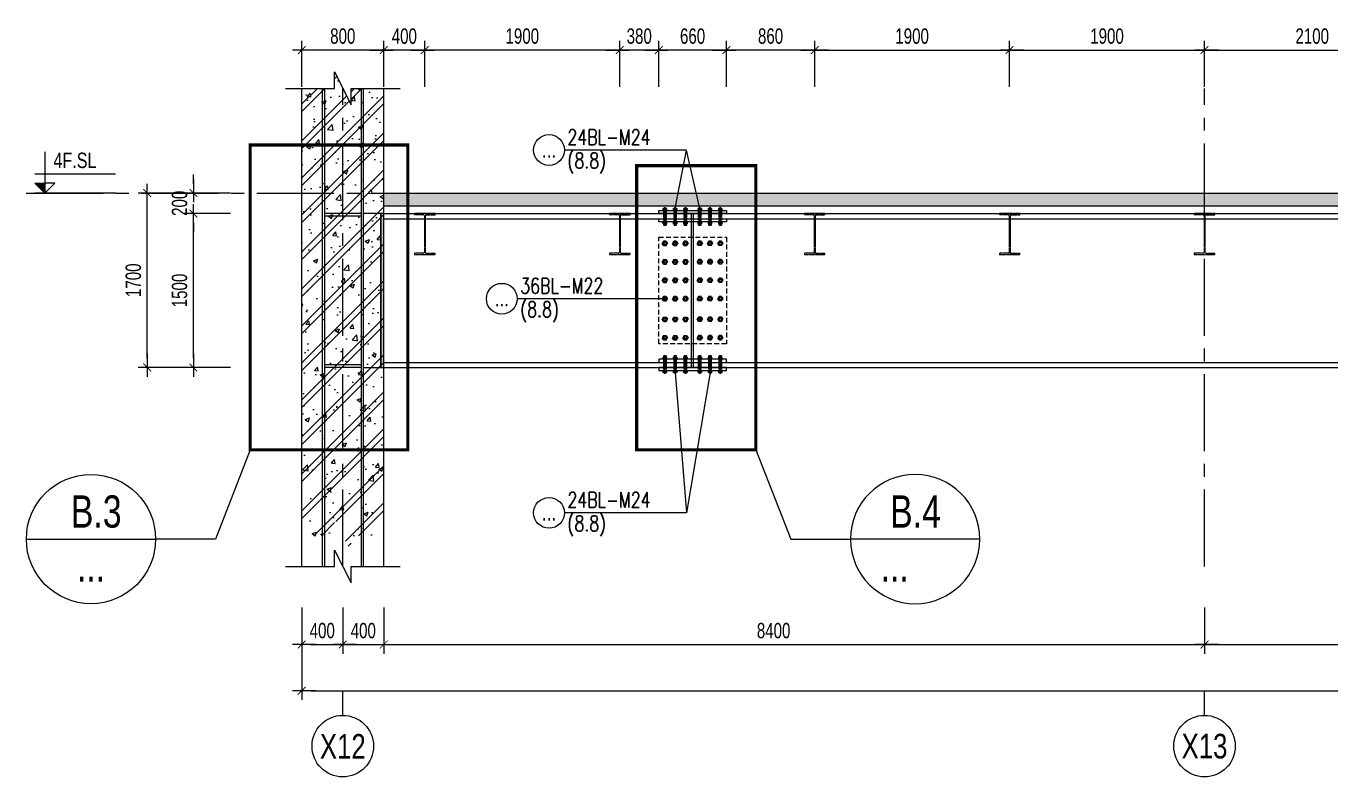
# Model space of a CAD drawing. Header units: millimetres. Extents: x 84463 to 294191, y -61495 to 44118.
# Drawn here: x 187949 to 200668, y -28714 to -21396 of the extents above; entities that cross this region are included whole.
import ezdxf
from ezdxf.enums import TextEntityAlignment as Align

# ---------------------------------------------------------------- set-up
doc = ezdxf.new("R2010")
doc.units = ezdxf.units.MM
doc.linetypes.add('CENTER2', pattern=[1.125, 0.75, -0.125, 0.125, -0.125])
doc.linetypes.add('HIDDEN2', pattern=[4.7625, 3.175, -1.5875])
doc.layers.add('BOLTS', color=9, linetype='Continuous')
for name, color, linetype, lineweight in [('NDC_S-ANNO', 7, 'Continuous', 20), ('NDC_S-BEAM-NAME-VERT', 7, 'Continuous', 20), ('NDC_S-BEAM-STEL', 30, 'HIDDEN2', 18), ('NDC_S-DIMS', 1, 'Continuous', 15), ('NDC_S-HIDN', 8, 'HIDDEN2', 13), ('NDC_S-HTCH-COL', 251, 'Continuous', 13), ('NDC_S-HTCH-MAT', 8, 'Continuous', 15), ('NDC_S-SLAB', 2, 'Continuous', 20), ('NDC_S-TEXT-SYMB', 7, 'Continuous', 20), ('NDC_S_ANNO', 7, 'Continuous', 20), ('NDC_S_AXIS', 5, 'CENTER2', 13), ('NDC_S_CONTINUOUS', 3, 'Continuous', 20), ('NDC_S_DIM', 1, 'Continuous', 15), ('NDC_S_ENG TEXT', 2, 'Continuous', 20), ('NDC_S_SYMBOL', 1, 'Continuous', 15), ('NDC_S_TEXT SYMBOL', 7, 'Continuous', 20), ('NDC_S_VN TEXT', 7, 'Continuous', 20)]:
    doc.layers.add(name, color=color, linetype=linetype, lineweight=lineweight)
doc.styles.add('ARIAL', font='arial.ttf', dxfattribs={"width": 0.8})
doc.styles.add('NDC_ANNO', font='', dxfattribs={"width": 0.8})
doc.styles.add('NDC_DIM', font='', dxfattribs={"width": 0.75})
doc.styles.add('NDC_EN TXT', font='romans.shx', dxfattribs={"width": 0.8})
doc.styles.get('NDC_ANNO').set_extended_font_data('Dotum')
doc.styles.get('NDC_DIM').set_extended_font_data('Dotum')
doc.dimstyles.new('NDC_dim_60', dxfattribs={"dimscale": 60, "dimtxt": 2.5, "dimasz": 1.5, "dimexe": 1.5, "dimexo": 2.5, "dimgap": 1, "dimtad": 1, "dimdec": 0, "dimrnd": 0.001, "dimzin": 0, "dimdsep": 46, "dimtxsty": 'NDC_DIM', "dimblk": 'DIMMARK', "dimcen": 0, "dimdle": 1.2, "dimclrd": 256, "dimclre": 256, "dimclrt": 3, "dimadec": 0, "dimazin": 0, "dimtfac": 1, "dimtdec": 0, "dimtix": 1, "dimtofl": 0, "dimtmove": 2, "dimatfit": 3, "dimfxl": 6, "dimfxlon": 1, "dimtolj": 1, "dimtzin": 0, "dimlwd": -1, "dimlwe": -1, "dimarcsym": 0})

# ---------------------------------------------------------------- blocks, each defined once
blk = doc.blocks.new('DIMMARK')
at = {"layer": 'NDC_S_DIM', "color": 1}
blk.add_line((-1.5, 0), (1, 0), dxfattribs=at)
at = {"layer": 'NDC_S_DIM', "color": 2, "const_width": 0.1}
blk.add_lwpolyline([(-0.42, -0.42), (0.42, 0.42)], dxfattribs=at)
blk = doc.blocks.new('*D393')
at = {"layer": 'Defpoints', "color": 0, "transparency": 16777216}
for p in [(191036, -26664), (191436, -26664), (191436, -27424)]:
    blk.add_point(p, dxfattribs=at)
at = {"layer": 'NDC_S-DIMS', "transparency": 16777216}
for p, q in [((191036, -27064), (191036, -27514)), ((191436, -27064), (191436, -27514)), ((191126, -27424), (191346, -27424))]:
    blk.add_line(p, q, dxfattribs=at)
at = {"layer": 'NDC_S-DIMS', "transparency": 16777216, "xscale": 90, "yscale": 90, "zscale": 90, "rotation": 180}
blk.add_blockref('DIMMARK', (191036, -27424), dxfattribs=at)
at = {"layer": 'NDC_S-DIMS', "transparency": 16777216, "xscale": 90, "yscale": 90, "zscale": 90}
blk.add_blockref('DIMMARK', (191436, -27424), dxfattribs=at)
at = {"layer": 'NDC_S-DIMS', "color": 3, "transparency": 16777216, "insert": (191236, -27289), "char_height": 150, "attachment_point": 5, "style": 'NDC_DIM'}
blk.add_mtext('\\A1;400', dxfattribs=at)
blk = doc.blocks.new('*D394')
at = {"layer": 'Defpoints', "color": 0, "transparency": 16777216}
for p in [(190636, -26664), (191036, -26664), (191036, -27424)]:
    blk.add_point(p, dxfattribs=at)
at = {"layer": 'NDC_S-DIMS', "transparency": 16777216}
for p, q in [((190636, -27064), (190636, -27514)), ((191036, -27064), (191036, -27514)), ((190726, -27424), (190946, -27424))]:
    blk.add_line(p, q, dxfattribs=at)
at = {"layer": 'NDC_S-DIMS', "transparency": 16777216, "xscale": 90, "yscale": 90, "zscale": 90, "rotation": 180}
blk.add_blockref('DIMMARK', (190636, -27424), dxfattribs=at)
at = {"layer": 'NDC_S-DIMS', "transparency": 16777216, "xscale": 90, "yscale": 90, "zscale": 90}
blk.add_blockref('DIMMARK', (191036, -27424), dxfattribs=at)
at = {"layer": 'NDC_S-DIMS', "color": 3, "transparency": 16777216, "insert": (190836, -27289), "char_height": 150, "attachment_point": 5, "style": 'NDC_DIM'}
blk.add_mtext('\\A1;400', dxfattribs=at)
blk = doc.blocks.new('*D395')
at = {"layer": 'Defpoints', "color": 0, "transparency": 16777216}
for p in [(191036, -26664), (199436, -26664), (199436, -27424)]:
    blk.add_point(p, dxfattribs=at)
at = {"layer": 'NDC_S-DIMS', "transparency": 16777216}
for p, q in [((191036, -27064), (191036, -27514)), ((199436, -27064), (199436, -27514)), ((191126, -27424), (199346, -27424))]:
    blk.add_line(p, q, dxfattribs=at)
at = {"layer": 'NDC_S-DIMS', "transparency": 16777216, "xscale": 90, "yscale": 90, "zscale": 90, "rotation": 180}
blk.add_blockref('DIMMARK', (191036, -27424), dxfattribs=at)
at = {"layer": 'NDC_S-DIMS', "transparency": 16777216, "xscale": 90, "yscale": 90, "zscale": 90}
blk.add_blockref('DIMMARK', (199436, -27424), dxfattribs=at)
at = {"layer": 'NDC_S-DIMS', "color": 3, "transparency": 16777216, "insert": (195236, -27289), "char_height": 150, "attachment_point": 5, "style": 'NDC_DIM'}
blk.add_mtext('\\A1;8400', dxfattribs=at)
blk = doc.blocks.new('*D396')
at = {"layer": 'Defpoints', "color": 0, "transparency": 16777216}
for p in [(199436, -26664), (207836, -26664), (207836, -27424)]:
    blk.add_point(p, dxfattribs=at)
at = {"layer": 'NDC_S-DIMS', "transparency": 16777216}
for p, q in [((199436, -27064), (199436, -27514)), ((207836, -27064), (207836, -27514)), ((199526, -27424), (207746, -27424))]:
    blk.add_line(p, q, dxfattribs=at)
at = {"layer": 'NDC_S-DIMS', "transparency": 16777216, "xscale": 90, "yscale": 90, "zscale": 90, "rotation": 180}
blk.add_blockref('DIMMARK', (199436, -27424), dxfattribs=at)
at = {"layer": 'NDC_S-DIMS', "transparency": 16777216, "xscale": 90, "yscale": 90, "zscale": 90}
blk.add_blockref('DIMMARK', (207836, -27424), dxfattribs=at)
at = {"layer": 'NDC_S-DIMS', "color": 3, "transparency": 16777216, "insert": (203636, -27289), "char_height": 150, "attachment_point": 5, "style": 'NDC_DIM'}
blk.add_mtext('\\A1;8400', dxfattribs=at)
blk = doc.blocks.new('*D399')
at = {"layer": 'Defpoints', "color": 0, "transparency": 16777216}
for p in [(190636, -26664), (216236, -26664), (216236, -27874)]:
    blk.add_point(p, dxfattribs=at)
at = {"layer": 'NDC_S-DIMS', "transparency": 16777216}
for p, q in [((190636, -27514), (190636, -27964)), ((216236, -27514), (216236, -27964)), ((190726, -27874), (216146, -27874))]:
    blk.add_line(p, q, dxfattribs=at)
at = {"layer": 'NDC_S-DIMS', "transparency": 16777216, "xscale": 90, "yscale": 90, "zscale": 90, "rotation": 180}
blk.add_blockref('DIMMARK', (190636, -27874), dxfattribs=at)
at = {"layer": 'NDC_S-DIMS', "transparency": 16777216, "xscale": 90, "yscale": 90, "zscale": 90}
blk.add_blockref('DIMMARK', (216236, -27874), dxfattribs=at)
at = {"layer": 'NDC_S-DIMS', "color": 3, "transparency": 16777216, "insert": (203436, -27739), "char_height": 150, "attachment_point": 5, "style": 'NDC_DIM'}
blk.add_mtext('\\A1;25600', dxfattribs=at)
blk = doc.blocks.new('*D403')
at = {"layer": 'Defpoints', "color": 0, "transparency": 16777216}
for p in [(189580, -23223), (190636, -23223), (190636, -24723)]:
    blk.add_point(p, dxfattribs=at)
at = {"layer": 'NDC_S-DIMS', "transparency": 16777216}
for p, q in [((189940, -23223), (189490, -23223)), ((189580, -24633), (189580, -23313)), ((189940, -24723), (189490, -24723))]:
    blk.add_line(p, q, dxfattribs=at)
at = {"layer": 'NDC_S-DIMS', "transparency": 16777216, "xscale": 90, "yscale": 90, "zscale": 90}
for p, rotation in [((189580, -23223), 90), ((189580, -24723), 270)]:
    blk.add_blockref('DIMMARK', p, dxfattribs=dict(at, rotation=rotation))
at = {"layer": 'NDC_S-DIMS', "color": 3, "transparency": 16777216, "insert": (189445, -23973), "char_height": 150, "attachment_point": 5, "rotation": 90, "style": 'NDC_DIM'}
blk.add_mtext('\\A1;1500', dxfattribs=at)
blk = doc.blocks.new('*D404')
at = {"layer": 'Defpoints', "color": 0, "transparency": 16777216}
for p in [(189580, -23023), (190636, -23023), (190636, -23223)]:
    blk.add_point(p, dxfattribs=at)
at = {"layer": 'NDC_S-DIMS', "transparency": 16777216}
for p, q in [((189580, -22933), (189580, -22843)), ((189940, -23023), (189490, -23023)), ((189940, -23223), (189490, -23223)), ((189580, -23313), (189580, -23403))]:
    blk.add_line(p, q, dxfattribs=at)
at = {"layer": 'NDC_S-DIMS', "transparency": 16777216, "xscale": 90, "yscale": 90, "zscale": 90}
for p, rotation in [((189580, -23023), 270), ((189580, -23223), 90)]:
    blk.add_blockref('DIMMARK', p, dxfattribs=dict(at, rotation=rotation))
at = {"layer": 'NDC_S-DIMS', "color": 3, "transparency": 16777216, "insert": (189445, -23123), "char_height": 150, "attachment_point": 5, "rotation": 90, "style": 'NDC_DIM'}
blk.add_mtext('\\A1;200', dxfattribs=at)
blk = doc.blocks.new('*D405')
at = {"layer": 'Defpoints', "color": 0, "transparency": 16777216}
for p in [(189130, -23023), (190636, -23023), (190636, -24723)]:
    blk.add_point(p, dxfattribs=at)
at = {"layer": 'NDC_S-DIMS', "transparency": 16777216}
for p, q in [((189490, -23023), (189040, -23023)), ((189130, -24633), (189130, -23113)), ((189490, -24723), (189040, -24723))]:
    blk.add_line(p, q, dxfattribs=at)
at = {"layer": 'NDC_S-DIMS', "transparency": 16777216, "xscale": 90, "yscale": 90, "zscale": 90}
for p, rotation in [((189130, -23023), 90), ((189130, -24723), 270)]:
    blk.add_blockref('DIMMARK', p, dxfattribs=dict(at, rotation=rotation))
at = {"layer": 'NDC_S-DIMS', "color": 3, "transparency": 16777216, "insert": (188995, -23873), "char_height": 150, "attachment_point": 5, "rotation": 90, "style": 'NDC_DIM'}
blk.add_mtext('\\A1;1700', dxfattribs=at)
blk = doc.blocks.new('*U14')
at = {"layer": 'NDC_S_SYMBOL'}
blk.add_line((0, 5), (0, 9), dxfattribs=at)
blk.add_circle((0, 0), 5, dxfattribs=at)
at = {"layer": 'NDC_S_TEXT SYMBOL', "color": 7, "style": 'NDC_ANNO', "width": 0.8}
blk.add_attdef('GRID', text='', height=4, dxfattribs=at).set_placement((0, 0), align=Align.MIDDLE)
blk = doc.blocks.new('MARK4')
at = {"layer": 'NDC_S_ANNO'}
blk.add_line((-5, 0), (5, 0), dxfattribs=at)
blk.add_circle((0, 0), 5, dxfattribs=at)
blk = doc.blocks.new('*D406')
at = {"layer": 'Defpoints', "color": 0, "transparency": 16777216}
for p in [(197536, -21629), (195636, -22181), (197536, -22181)]:
    blk.add_point(p, dxfattribs=at)
at = {"layer": 'NDC_S-DIMS', "transparency": 16777216}
for p, q in [((195636, -21989), (195636, -21539)), ((197536, -21989), (197536, -21539)), ((195726, -21629), (197446, -21629))]:
    blk.add_line(p, q, dxfattribs=at)
at = {"layer": 'NDC_S-DIMS', "transparency": 16777216, "xscale": 90, "yscale": 90, "zscale": 90, "rotation": 180}
blk.add_blockref('DIMMARK', (195636, -21629), dxfattribs=at)
at = {"layer": 'NDC_S-DIMS', "transparency": 16777216, "xscale": 90, "yscale": 90, "zscale": 90}
blk.add_blockref('DIMMARK', (197536, -21629), dxfattribs=at)
at = {"layer": 'NDC_S-DIMS', "color": 3, "transparency": 16777216, "insert": (196586, -21494), "char_height": 150, "attachment_point": 5, "style": 'NDC_DIM'}
blk.add_mtext('\\A1;1900', dxfattribs=at)
blk = doc.blocks.new('*D407')
at = {"layer": 'Defpoints', "color": 0, "transparency": 16777216}
for p in [(199436, -21629), (197536, -22181), (199436, -22181)]:
    blk.add_point(p, dxfattribs=at)
at = {"layer": 'NDC_S-DIMS', "transparency": 16777216}
for p, q in [((197536, -21989), (197536, -21539)), ((199436, -21989), (199436, -21539)), ((197626, -21629), (199346, -21629))]:
    blk.add_line(p, q, dxfattribs=at)
at = {"layer": 'NDC_S-DIMS', "transparency": 16777216, "xscale": 90, "yscale": 90, "zscale": 90, "rotation": 180}
blk.add_blockref('DIMMARK', (197536, -21629), dxfattribs=at)
at = {"layer": 'NDC_S-DIMS', "transparency": 16777216, "xscale": 90, "yscale": 90, "zscale": 90}
blk.add_blockref('DIMMARK', (199436, -21629), dxfattribs=at)
at = {"layer": 'NDC_S-DIMS', "color": 3, "transparency": 16777216, "insert": (198486, -21494), "char_height": 150, "attachment_point": 5, "style": 'NDC_DIM'}
blk.add_mtext('\\A1;1900', dxfattribs=at)
blk = doc.blocks.new('*D408')
at = {"layer": 'Defpoints', "color": 0, "transparency": 16777216}
for p in [(201536, -21629), (199436, -22181), (201536, -22181)]:
    blk.add_point(p, dxfattribs=at)
at = {"layer": 'NDC_S-DIMS', "transparency": 16777216}
for p, q in [((199436, -21989), (199436, -21539)), ((201536, -21989), (201536, -21539)), ((199526, -21629), (201446, -21629))]:
    blk.add_line(p, q, dxfattribs=at)
at = {"layer": 'NDC_S-DIMS', "transparency": 16777216, "xscale": 90, "yscale": 90, "zscale": 90, "rotation": 180}
blk.add_blockref('DIMMARK', (199436, -21629), dxfattribs=at)
at = {"layer": 'NDC_S-DIMS', "transparency": 16777216, "xscale": 90, "yscale": 90, "zscale": 90}
blk.add_blockref('DIMMARK', (201536, -21629), dxfattribs=at)
at = {"layer": 'NDC_S-DIMS', "color": 3, "transparency": 16777216, "insert": (200486, -21494), "char_height": 150, "attachment_point": 5, "style": 'NDC_DIM'}
blk.add_mtext('\\A1;2100', dxfattribs=at)
blk = doc.blocks.new('*D351')
at = {"layer": 'Defpoints', "color": 0, "transparency": 16777216}
for p in [(194776, -21629), (194776, -22181), (195636, -22181)]:
    blk.add_point(p, dxfattribs=at)
at = {"layer": 'NDC_S-DIMS', "transparency": 16777216}
for p, q in [((194776, -21989), (194776, -21539)), ((195636, -21989), (195636, -21539)), ((195546, -21629), (194866, -21629))]:
    blk.add_line(p, q, dxfattribs=at)
at = {"layer": 'NDC_S-DIMS', "transparency": 16777216, "xscale": 90, "yscale": 90, "zscale": 90, "rotation": 180}
blk.add_blockref('DIMMARK', (194776, -21629), dxfattribs=at)
at = {"layer": 'NDC_S-DIMS', "transparency": 16777216, "xscale": 90, "yscale": 90, "zscale": 90}
blk.add_blockref('DIMMARK', (195636, -21629), dxfattribs=at)
at = {"layer": 'NDC_S-DIMS', "color": 3, "transparency": 16777216, "insert": (195206, -21494), "char_height": 150, "attachment_point": 5, "style": 'NDC_DIM'}
blk.add_mtext('\\A1;860', dxfattribs=at)
blk = doc.blocks.new('*D352')
at = {"layer": 'Defpoints', "color": 0, "transparency": 16777216}
for p in [(194116, -21629), (194116, -22181), (194776, -22181)]:
    blk.add_point(p, dxfattribs=at)
at = {"layer": 'NDC_S-DIMS', "transparency": 16777216}
for p, q in [((194116, -21989), (194116, -21539)), ((194776, -21989), (194776, -21539)), ((194686, -21629), (194206, -21629))]:
    blk.add_line(p, q, dxfattribs=at)
at = {"layer": 'NDC_S-DIMS', "transparency": 16777216, "xscale": 90, "yscale": 90, "zscale": 90, "rotation": 180}
blk.add_blockref('DIMMARK', (194116, -21629), dxfattribs=at)
at = {"layer": 'NDC_S-DIMS', "transparency": 16777216, "xscale": 90, "yscale": 90, "zscale": 90}
blk.add_blockref('DIMMARK', (194776, -21629), dxfattribs=at)
at = {"layer": 'NDC_S-DIMS', "color": 3, "transparency": 16777216, "insert": (194446, -21494), "char_height": 150, "attachment_point": 5, "style": 'NDC_DIM'}
blk.add_mtext('\\A1;660', dxfattribs=at)
blk = doc.blocks.new('*D353')
at = {"layer": 'Defpoints', "color": 0, "transparency": 16777216}
for p in [(193736, -21629), (193736, -22181), (194116, -22181)]:
    blk.add_point(p, dxfattribs=at)
at = {"layer": 'NDC_S-DIMS', "transparency": 16777216}
for p, q in [((193736, -21989), (193736, -21539)), ((194116, -21989), (194116, -21539)), ((194026, -21629), (193826, -21629))]:
    blk.add_line(p, q, dxfattribs=at)
at = {"layer": 'NDC_S-DIMS', "transparency": 16777216, "xscale": 90, "yscale": 90, "zscale": 90, "rotation": 180}
blk.add_blockref('DIMMARK', (193736, -21629), dxfattribs=at)
at = {"layer": 'NDC_S-DIMS', "transparency": 16777216, "xscale": 90, "yscale": 90, "zscale": 90}
blk.add_blockref('DIMMARK', (194116, -21629), dxfattribs=at)
at = {"layer": 'NDC_S-DIMS', "color": 3, "transparency": 16777216, "insert": (193926, -21494), "char_height": 150, "attachment_point": 5, "style": 'NDC_DIM'}
blk.add_mtext('\\A1;380', dxfattribs=at)
blk = doc.blocks.new('*D354')
at = {"layer": 'Defpoints', "color": 0, "transparency": 16777216}
for p in [(191836, -21629), (191836, -22181), (193736, -22181)]:
    blk.add_point(p, dxfattribs=at)
at = {"layer": 'NDC_S-DIMS', "transparency": 16777216}
for p, q in [((191836, -21989), (191836, -21539)), ((193736, -21989), (193736, -21539)), ((193646, -21629), (191926, -21629))]:
    blk.add_line(p, q, dxfattribs=at)
at = {"layer": 'NDC_S-DIMS', "transparency": 16777216, "xscale": 90, "yscale": 90, "zscale": 90, "rotation": 180}
blk.add_blockref('DIMMARK', (191836, -21629), dxfattribs=at)
at = {"layer": 'NDC_S-DIMS', "transparency": 16777216, "xscale": 90, "yscale": 90, "zscale": 90}
blk.add_blockref('DIMMARK', (193736, -21629), dxfattribs=at)
at = {"layer": 'NDC_S-DIMS', "color": 3, "transparency": 16777216, "insert": (192786, -21494), "char_height": 150, "attachment_point": 5, "style": 'NDC_DIM'}
blk.add_mtext('\\A1;1900', dxfattribs=at)
blk = doc.blocks.new('*D355')
at = {"layer": 'Defpoints', "color": 0, "transparency": 16777216}
for p in [(191436, -21629), (191436, -22181), (191836, -22181)]:
    blk.add_point(p, dxfattribs=at)
at = {"layer": 'NDC_S-DIMS', "transparency": 16777216}
for p, q in [((191436, -21989), (191436, -21539)), ((191836, -21989), (191836, -21539)), ((191746, -21629), (191526, -21629))]:
    blk.add_line(p, q, dxfattribs=at)
at = {"layer": 'NDC_S-DIMS', "transparency": 16777216, "xscale": 90, "yscale": 90, "zscale": 90, "rotation": 180}
blk.add_blockref('DIMMARK', (191436, -21629), dxfattribs=at)
at = {"layer": 'NDC_S-DIMS', "transparency": 16777216, "xscale": 90, "yscale": 90, "zscale": 90}
blk.add_blockref('DIMMARK', (191836, -21629), dxfattribs=at)
at = {"layer": 'NDC_S-DIMS', "color": 3, "transparency": 16777216, "insert": (191636, -21494), "char_height": 150, "attachment_point": 5, "style": 'NDC_DIM'}
blk.add_mtext('\\A1;400', dxfattribs=at)
blk = doc.blocks.new('*D345')
at = {"layer": 'Defpoints', "color": 0, "transparency": 16777216}
for p in [(190636, -21629), (190636, -22181), (191436, -22181)]:
    blk.add_point(p, dxfattribs=at)
at = {"layer": 'NDC_S-DIMS', "transparency": 16777216}
for p, q in [((190636, -21989), (190636, -21539)), ((191436, -21989), (191436, -21539)), ((191346, -21629), (190726, -21629))]:
    blk.add_line(p, q, dxfattribs=at)
at = {"layer": 'NDC_S-DIMS', "transparency": 16777216, "xscale": 90, "yscale": 90, "zscale": 90, "rotation": 180}
blk.add_blockref('DIMMARK', (190636, -21629), dxfattribs=at)
at = {"layer": 'NDC_S-DIMS', "transparency": 16777216, "xscale": 90, "yscale": 90, "zscale": 90}
blk.add_blockref('DIMMARK', (191436, -21629), dxfattribs=at)
at = {"layer": 'NDC_S-DIMS', "color": 3, "transparency": 16777216, "insert": (191036, -21494), "char_height": 150, "attachment_point": 5, "style": 'NDC_DIM'}
blk.add_mtext('\\A1;800', dxfattribs=at)
blk = doc.blocks.new('kata_block_CT')
at = {"layer": 'NDC_S_ANNO'}
blk.add_hatch(color=3, dxfattribs=at).paths.add_polyline_path([(0, 1.6), (-1.61, 1.6), (0, 0)])
at = {"layer": 'NDC_S_ANNO', "ltscale": 50}
h = blk.add_hatch(dxfattribs=at)
h.set_pattern_fill('ANSI31', color=256, scale=1.406, style=0)
h.paths.add_polyline_path([(0, 1.6), (0, 0), (1.61, 1.6)])
for p, q in [((-1.59, 3.14), (11.47, 3.14)), ((11.56, 0), (-1.64, 0))]:
    blk.add_line(p, q, dxfattribs=at)
for points in [[(0, 6.69), (0, 0)], [(0, 0), (-1.61, 1.6), (0, 1.6)], [(0, 0), (1.61, 1.6), (0, 1.6)]]:
    blk.add_lwpolyline(points, dxfattribs=at)
at = {"layer": 'NDC_S_ANNO', "color": 8, "ltscale": 50}
blk.add_lwpolyline([(0, 0), (-1.61, 1.6), (0, 1.6)], dxfattribs=at)
at = {"layer": 'NDC_S_TEXT SYMBOL', "color": 3, "style": 'NDC_ANNO', "width": 0.8}
blk.add_attdef('CT', (1.41, 4.07), '', height=2.5, dxfattribs=at)
blk = doc.blocks.new('*U102')
at = {"color": 0, "linetype": 'Continuous'}
for p, q in [((-8.5, 4.9), (0, 9.8)), ((-8.5, -4.9), (-8.5, 4.9)), ((8.5, 4.9), (0, 9.8)), ((8.5, -4.9), (8.5, 4.9)), ((-8.5, -4.9), (0, -9.8)), ((8.5, -4.9), (0, -9.8))]:
    blk.add_line(p, q, dxfattribs=at)
for radius in [8.5, 4.25]:
    blk.add_circle((0, 0), radius, dxfattribs=at)
blk.add_arc((0, 0), 5, 250, 160, dxfattribs=at)
blk = doc.blocks.new('*U6081')
at = {"layer": 'BOLTS'}
h = blk.add_hatch(dxfattribs=at)
h.set_pattern_fill('ANSI31', color=8, scale=1.76, angle=30, style=0)
h.set_pattern_definition([(165, (-5859.72523, 9347.42107), (-0.05694019, -0.2125036817), [])])
edge = h.paths.add_edge_path()
edge.add_line((-9, 20), (-9, 20))
edge.add_ellipse((-11, 20), major_axis=(-1.22, 1.22), ratio=1, start_angle=231.1342, end_angle=305.0819)
edge.add_line((-11, 22), (-11, 22))
edge.add_line((-11, 22), (-8, 22))
edge.add_line((-8, 22), (-8, 22))
edge.add_ellipse((-7, 20), major_axis=(-1.22, 1.22), ratio=1, start_angle=-37.0022, end_angle=38.8658)
h = blk.add_hatch(dxfattribs=at)
h.set_pattern_fill('ANSI31', color=8, scale=1.76, angle=30, style=0)
h.set_pattern_definition([(195, (-5859.72523, -9373.82107), (-0.05694019, 0.2125036817), [])])
edge = h.paths.add_edge_path()
edge.add_line((-9, 6), (-9, 6))
edge.add_ellipse((-11, 7), major_axis=(-1.22, 1.22), ratio=1, start_angle=144.9181, end_angle=218.8658, ccw=False)
edge.add_line((-11, 5), (-11, 5))
edge.add_line((-11, 5), (-8, 5))
edge.add_line((-8, 5), (-8, 5))
edge.add_ellipse((-7, 7), major_axis=(-1.22, 1.22), ratio=1, start_angle=51.1342, end_angle=127.0022, ccw=False)
h = blk.add_hatch(dxfattribs=at)
h.set_pattern_fill('ANSI31', color=8, scale=1.76, angle=30, style=0)
h.set_pattern_definition([(15, (5859.72523, 9347.42107), (0.05694019, -0.2125036817), [])])
edge = h.paths.add_edge_path()
edge.add_line((9, 20), (9, 20))
edge.add_ellipse((11, 20), major_axis=(1.22, 1.22), ratio=1, start_angle=54.9181, end_angle=128.8658, ccw=False)
edge.add_line((11, 22), (11, 22))
edge.add_line((11, 22), (8, 22))
edge.add_line((8, 22), (8, 22))
edge.add_ellipse((7, 20), major_axis=(1.22, 1.22), ratio=1, start_angle=321.1342, end_angle=397.0022, ccw=False)
h = blk.add_hatch(dxfattribs=at)
h.set_pattern_fill('ANSI31', color=8, scale=1.76, angle=30, style=0)
h.set_pattern_definition([(345, (5859.72523, -9373.82107), (0.05694019, 0.2125036817), [])])
edge = h.paths.add_edge_path()
edge.add_line((9, 6), (9, 6))
edge.add_ellipse((11, 7), major_axis=(1.22, 1.22), ratio=1, start_angle=141.1342, end_angle=215.0819)
edge.add_line((11, 5), (11, 5))
edge.add_line((11, 5), (8, 5))
edge.add_line((8, 5), (8, 5))
edge.add_ellipse((7, 7), major_axis=(1.22, 1.22), ratio=1, start_angle=232.9978, end_angle=308.8658)
h = blk.add_hatch(dxfattribs=at)
h.set_pattern_fill('ANSI31', color=8, scale=1.76, angle=30, style=0)
h.set_pattern_definition([(165, (-5859.72523, 9285.82107), (-0.05694019, -0.2125036817), [])])
edge = h.paths.add_edge_path()
edge.add_line((-9, -126), (-9, -126))
edge.add_ellipse((-11, -127), major_axis=(-1.22, 1.22), ratio=1, start_angle=231.1342, end_angle=305.0819)
edge.add_line((-11, -125), (-11, -125))
edge.add_line((-11, -125), (-8, -125))
edge.add_line((-8, -125), (-8, -125))
edge.add_ellipse((-7, -127), major_axis=(-1.22, 1.22), ratio=1, start_angle=-37.0022, end_angle=38.8658)
h = blk.add_hatch(dxfattribs=at)
h.set_pattern_fill('ANSI31', color=8, scale=1.76, angle=30, style=0)
h.set_pattern_definition([(15, (5859.72523, 9285.82107), (0.05694019, -0.2125036817), [])])
edge = h.paths.add_edge_path()
edge.add_line((9, -126), (9, -126))
edge.add_ellipse((11, -127), major_axis=(1.22, 1.22), ratio=1, start_angle=54.9181, end_angle=128.8658, ccw=False)
edge.add_line((11, -125), (11, -125))
edge.add_line((11, -125), (8, -125))
edge.add_line((8, -125), (8, -125))
edge.add_ellipse((7, -127), major_axis=(1.22, 1.22), ratio=1, start_angle=321.1342, end_angle=397.0022, ccw=False)
h = blk.add_hatch(dxfattribs=at)
h.set_pattern_fill('ANSI31', color=8, scale=1.76, angle=30, style=0)
h.set_pattern_definition([(195, (-5859.72523, -9435.42107), (-0.05694019, 0.2125036817), [])])
edge = h.paths.add_edge_path()
edge.add_line((-9, -140), (-9, -140))
edge.add_ellipse((-11, -140), major_axis=(-1.22, 1.22), ratio=1, start_angle=144.9181, end_angle=218.8658, ccw=False)
edge.add_line((-11, -142), (-11, -142))
edge.add_line((-11, -142), (-8, -142))
edge.add_line((-8, -142), (-8, -142))
edge.add_ellipse((-7, -140), major_axis=(-1.22, 1.22), ratio=1, start_angle=51.1342, end_angle=127.0022, ccw=False)
h = blk.add_hatch(dxfattribs=at)
h.set_pattern_fill('ANSI31', color=8, scale=1.76, angle=30, style=0)
h.set_pattern_definition([(345, (5859.72523, -9435.42107), (0.05694019, 0.2125036817), [])])
edge = h.paths.add_edge_path()
edge.add_line((9, -140), (9, -140))
edge.add_ellipse((11, -140), major_axis=(1.22, 1.22), ratio=1, start_angle=141.1342, end_angle=215.0819)
edge.add_line((11, -142), (11, -142))
edge.add_line((11, -142), (8, -142))
edge.add_line((8, -142), (8, -142))
edge.add_ellipse((7, -140), major_axis=(1.22, 1.22), ratio=1, start_angle=232.9978, end_angle=308.8658)
at = {"layer": 'BOLTS', "color": 8}
for p, q in [((-17, 7), (-17, 20)), ((0, 22), (-15, 22)), ((-9, 7), (-9, 20)), ((0, 22), (15, 22)), ((9, 7), (9, 20)), ((17, 7), (17, 20)), ((-9, -140), (-9, -127)), ((9, -140), (9, -127)), ((0, -142), (-15, -142)), ((0, -142), (15, -142))]:
    blk.add_line(p, q, dxfattribs=at)
at = {"layer": 'BOLTS', "color": 8, "linetype": 'CENTER2'}
blk.add_line((0, -159), (0, 34), dxfattribs=at)
at = {"layer": 'BOLTS', "color": 3, "linetype": 'HIDDEN2'}
for p, q in [((-12, 0), (-12, -120)), ((12, 0), (12, -120))]:
    blk.add_line(p, q, dxfattribs=at)
at = {"layer": 'BOLTS', "color": 3}
for points in [[(0, 5), (-17, 5, 0.414214), (-19, 3), (-19, 2, 0.414214), (-17, 0), (0, 0), (17, 0, 0.414214), (19, 2), (19, 3, 0.414214), (17, 5)], [(0, -120), (-17, -120, 0.414214), (-19, -122), (-19, -123, 0.414214), (-17, -125), (0, -125), (17, -125, 0.414214), (19, -123), (19, -122, 0.414214), (17, -120)]]:
    blk.add_lwpolyline(points, format="xyb", close=True, dxfattribs=at)
at = {"layer": 'BOLTS', "color": 8}
for points in [[(-15, -125, 0.414214), (-17, -127), (-17, -140, 0.414214), (-15, -142)], [(15, -125, -0.414214), (17, -127), (17, -140, -0.414214), (15, -142)]]:
    blk.add_lwpolyline(points, format="xyb", dxfattribs=at)
blk.add_lwpolyline([(-15, -125), (0, -125)], dxfattribs=at)
at = {"layer": 'BOLTS', "color": 3}
for points in [[(0, -155), (-12, -155, -0.414214), (-12, -155), (-12, -142)], [(0, -155), (12, -155, 0.414214), (12, -155), (12, -142)]]:
    blk.add_lwpolyline(points, format="xyb", dxfattribs=at)
at = {"layer": 'BOLTS', "color": 8}
for centre, start, end in [((-15, 20), 90, 180), ((-15, 7), 180, 270), ((-11, 20), 360, 90), ((-11, 7), 270, 0), ((-11, 7), 270, 0), ((-7, 20), 90, 180), ((-7, 7), 180, 270), ((-7, 7), 180, 270), ((7, 20), 360, 90), ((7, 7), 270, 0), ((7, 7), 270, 0), ((11, 20), 90, 180), ((11, 7), 180, 270), ((11, 7), 180, 270), ((15, 20), 360, 90), ((15, 7), 270, 0), ((-11, -127), 360, 90), ((-7, -127), 90, 180), ((7, -127), 360, 90), ((11, -127), 90, 180), ((-11, -140), 270, 0), ((-11, -140), 270, 0), ((-7, -140), 180, 270), ((-7, -140), 180, 270), ((7, -140), 270, 0), ((7, -140), 270, 0), ((11, -140), 180, 270), ((11, -140), 180, 270)]:
    blk.add_arc(centre, 1.72, start, end, dxfattribs=at)
blk = doc.blocks.new('*U6043')
for p, q in [((88, 387), (0, 387)), ((112, 387), (200, 387)), ((96, 379), (96, 21)), ((104, 379), (104, 21)), ((88, 13), (0, 13)), ((112, 13), (200, 13))]:
    blk.add_line(p, q)
for points in [[(200, 387), (200, 400), (0, 400), (0, 387)], [(0, 13), (0, 0), (200, 0), (200, 13)]]:
    blk.add_lwpolyline(points)
for centre, start, end in [((88, 379), 360, 450), ((112, 379), 90, 180), ((88, 21), 270, 360), ((112, 21), 180, 270)]:
    blk.add_arc(centre, 8, start, end)
blk = doc.blocks.new('*U6041')
for p, q in [((88, 387), (0, 387)), ((112, 387), (200, 387)), ((96, 379), (96, 21)), ((104, 379), (104, 21)), ((88, 13), (0, 13)), ((112, 13), (200, 13))]:
    blk.add_line(p, q)
for points in [[(200, 387), (200, 400), (0, 400), (0, 387)], [(0, 13), (0, 0), (200, 0), (200, 13)]]:
    blk.add_lwpolyline(points)
for centre, start, end in [((88, 379), 360, 450), ((112, 379), 90, 180), ((88, 21), 270, 360), ((112, 21), 180, 270)]:
    blk.add_arc(centre, 8, start, end)
blk = doc.blocks.new('*U6039')
for p, q in [((88, 387), (0, 387)), ((112, 387), (200, 387)), ((96, 379), (96, 21)), ((104, 379), (104, 21)), ((88, 13), (0, 13)), ((112, 13), (200, 13))]:
    blk.add_line(p, q)
for points in [[(200, 387), (200, 400), (0, 400), (0, 387)], [(0, 13), (0, 0), (200, 0), (200, 13)]]:
    blk.add_lwpolyline(points)
for centre, start, end in [((88, 379), 360, 450), ((112, 379), 90, 180), ((88, 21), 270, 360), ((112, 21), 180, 270)]:
    blk.add_arc(centre, 8, start, end)
blk = doc.blocks.new('*U6037')
for p, q in [((88, 387), (0, 387)), ((112, 387), (200, 387)), ((96, 379), (96, 21)), ((104, 379), (104, 21)), ((88, 13), (0, 13)), ((112, 13), (200, 13))]:
    blk.add_line(p, q)
for points in [[(200, 387), (200, 400), (0, 400), (0, 387)], [(0, 13), (0, 0), (200, 0), (200, 13)]]:
    blk.add_lwpolyline(points)
for centre, start, end in [((88, 379), 360, 450), ((112, 379), 90, 180), ((88, 21), 270, 360), ((112, 21), 180, 270)]:
    blk.add_arc(centre, 8, start, end)
blk = doc.blocks.new('*U6035')
for p, q in [((88, 387), (0, 387)), ((112, 387), (200, 387)), ((96, 379), (96, 21)), ((104, 379), (104, 21)), ((88, 13), (0, 13)), ((112, 13), (200, 13))]:
    blk.add_line(p, q)
for points in [[(200, 387), (200, 400), (0, 400), (0, 387)], [(0, 13), (0, 0), (200, 0), (200, 13)]]:
    blk.add_lwpolyline(points)
for centre, start, end in [((88, 379), 360, 450), ((112, 379), 90, 180), ((88, 21), 270, 360), ((112, 21), 180, 270)]:
    blk.add_arc(centre, 8, start, end)
blk = doc.blocks.new('*U107')
blk.add_circle((-2.5, 0), 2.5)
at = {"layer": 'NDC_S_VN TEXT', "color": 3, "style": 'NDC_EN TXT', "width": 0.75}
for tag, p in [('DK1', (0.5, 0.85)), ('KC1', (0.5, -2.97))]:
    blk.add_attdef(tag, p, '', height=2.5, dxfattribs=at)
at = {"layer": 'NDC_S_VN TEXT', "color": 7, "style": 'ARIAL', "width": 0.8}
blk.add_attdef('SH2', text='', height=2.5, dxfattribs=at).set_placement((-2.5, 0), align=Align.MIDDLE)

msp = doc.modelspace()

# ---------------------------------------------------------------- hatches: boundary and pattern name
at = {"layer": 'NDC_S-HTCH-COL'}
h = msp.add_hatch(color=256, dxfattribs=at)
h.dxf.hatch_style = 1
h.paths.add_polyline_path([(191436.2, -23223.2), (191406.2, -23223.2), (191406.2, -24723.2), (191436.2, -24723.2)])
at = {"layer": 'NDC_S-HTCH-MAT'}
h = msp.add_hatch(dxfattribs=at)
h.set_pattern_fill('BT-01', color=256, scale=60, pattern_type=2)
h.set_pattern_definition([(50, (102420, 73113.52), (430.3561, -37.6513), [45, -495]), (355, (102420, 73113.5), (-83.2508, 451.3153), [36, -396]), (100.4514, (102455.86, 73110.4), (347.1056, 413.6637), [38.2441, -420.6853]), (46.1842, (102420, 73233.5), (640.3446, -99.3114), [67.5, -742.5]), (96.6356, (102473.36, 73225.24), (560.7976, 584.4707), [57.3662, -631.0278]), (351.1842, (102420, 73233.5), (560.7972, 584.471), [54, -594]), (21, (102480, 73203.52), (358.1442, -241.5713), [45, -495]), (326, (102480, 73203.5), (145.9892, 435.09), [36, -396]), (71.4514, (102509.85, 73183.4), (504.1336, 193.5183), [38.2441, -420.6853]), (37.5, (102420, 73113.52), (7.29591, 199.73631), [0, -391.2, 0, -402, 0, -397.5]), (7.5, (102420, 73113.52), (157.84172, 236.64703), [0, -229.2, 0, -382.2, 0, -151.5]), (327.5, (102286.2, 73113.52), (320.29346, -13.53292), [0, -150, 0, -468, 0, -621]), (317.5, (102226.2, 73113.52), (349.9117, 60.063), [0, -195, 0, -310.8, 0, -441]), (45, (102420, 73113.52), (-180.31223, 180.31223), []), (45, (102420, 73187.02), (-180.31223, 180.31223), [])])
h.paths.add_polyline_path([(190956.2, -22002.6), (190636.2, -22002.6), (190636.2, -26363.6), (190956.2, -26363.6), (190956.2, -26203.6), (191116.2, -26523.6), (191116.2, -26363.6), (191436.2, -26363.6), (191436.2, -22002.6), (191116.2, -22002.6), (191116.2, -22162.6), (190956.2, -21842.6)])
h = msp.add_hatch(dxfattribs=at)
h.set_pattern_fill('BT-01', color=256, scale=30, pattern_type=2)
h.set_pattern_definition([(50, (50460, 8186.66), (215.17805, -18.82564), [22.5, -247.5]), (355, (50460, 8186.66), (-41.6254, 225.65764), [18, -198]), (100.4514, (50477.93, 8185.1), (173.55281, 206.83186), [19.12206, -210.34263]), (46.1842, (50460, 8246.66), (320.1723, -49.6557), [33.75, -371.25]), (96.6356, (50486.68, 8242.53), (280.3988, 292.23536), [28.6831, -315.5139]), (351.1842, (50460, 8246.66), (280.3986, 292.2356), [27, -297]), (21, (50490, 8231.66), (179.07212, -120.78567), [22.5, -247.5]), (326, (50490, 8231.66), (72.9946, 217.545), [18, -198]), (71.4514, (50504.92, 8221.6), (252.0668, 96.75915), [19.12206, -210.34263]), (37.5, (50460, 8186.665), (3.647957, 99.868156), [0, -195.6, 0, -201, 0, -198.75]), (7.5, (50460, 8186.66), (78.92086, 118.323514), [0, -114.6, 0, -191.1, 0, -75.75]), (327.5, (50393.1, 8186.665), (160.14673, -6.76646), [0, -75, 0, -234, 0, -310.5]), (317.5, (50363.1, 8186.66), (174.95585, 30.0315), [0, -97.5, 0, -155.4, 0, -220.5]), (45, (50460, 8186.66), (-90.15611, 90.15611), []), (45, (50460, 8223.41), (-90.15611, 90.15611), [])])
h.paths.add_polyline_path([(215236.2, -23148.2), (215236.2, -23023.2), (191436.2, -23023.2), (191436.2, -23148.2)])

# ---------------------------------------------------------------- linework, layer by layer
at = {"layer": 'NDC_S-ANNO', "linetype": 'HIDDEN2', "ltscale": 80, "const_width": 30}
for points in [[(191670.2, -22554.8), (190133.6, -22554.8), (190133.6, -25527.2), (191670.2, -25527.2)], [(195063.3, -22756.3), (193900.6, -22756.3), (193900.6, -25527.2), (195063.3, -25527.2)]]:
    msp.add_lwpolyline(points, close=True, dxfattribs=at)
at = {"layer": 'NDC_S-ANNO'}
for points in [[(190133.6, -25527.2), (189794, -26395.9), (189211.4, -26395.9)], [(195063.3, -25527.2), (195402.9, -26395.9), (195985.4, -26395.9)]]:
    msp.add_lwpolyline(points, dxfattribs=at)
at = {"layer": 'NDC_S-HIDN', "ltscale": 15}
msp.add_lwpolyline([(194116.2, -23453.2), (194776.2, -23453.2), (194776.2, -24493.2), (194116.2, -24493.2)], close=True, dxfattribs=at)
at = {"layer": 'NDC_S-HTCH-MAT'}
msp.add_line((191436.2, -23148.2), (215236.2, -23148.2), dxfattribs=at)
for points in [[(190476.2, -22002.6), (190956.2, -22002.6), (190956.2, -21842.6), (191116.2, -22162.6), (191116.2, -22002.6), (191596.2, -22002.6)], [(190476.2, -26663.6), (190956.2, -26663.6), (190956.2, -26503.6), (191116.2, -26823.6), (191116.2, -26663.6), (191596.2, -26663.6)]]:
    msp.add_lwpolyline(points, dxfattribs=at)
at = {"layer": 'NDC_S-SLAB'}
for p, q in [((191215.2, -23223.2), (190857.2, -23223.2)), ((191215.2, -23248.2), (190857.2, -23248.2)), ((191215.2, -24698.2), (190857.2, -24698.2)), ((191215.2, -24723.2), (190857.2, -24723.2))]:
    msp.add_line(p, q, dxfattribs=at)
for points in [[(191406.2, -23223.2), (191236.2, -23223.2), (191236.2, -24723.2), (191406.2, -24723.2)], [(191436.2, -23223.2), (191406.2, -23223.2), (191406.2, -24723.2), (191436.2, -24723.2)], [(194776.2, -23223.2), (194116.2, -23223.2), (194116.2, -23193.2), (194776.2, -23193.2)], [(194776.2, -23303.2), (194116.2, -23303.2), (194116.2, -23273.2), (194776.2, -23273.2)], [(194776.2, -24643.2), (194116.2, -24643.2), (194116.2, -24673.2), (194776.2, -24673.2)], [(194776.2, -24723.2), (194116.2, -24723.2), (194116.2, -24753.2), (194776.2, -24753.2)]]:
    msp.add_lwpolyline(points, close=True, dxfattribs=at)
at = {"layer": 'NDC_S_AXIS', "ltscale": 1000}
for p, q in [((191036.2, -26663.6), (191036.2, -22002.6)), ((199436.2, -26663.6), (199436.2, -22002.6)), ((187949, -23023.2), (218920.9, -23023.2))]:
    msp.add_line(p, q, dxfattribs=at)
at = {"layer": 'NDC_S_CONTINUOUS'}
for p, q in [((190636.2, -26663.6), (190636.2, -22002.6)), ((191436.2, -26663.6), (191436.2, -22002.6)), ((191436.2, -23023.2), (215236.2, -23023.2)), ((191436.2, -23223.2), (215236.2, -23223.2)), ((191436.2, -23273.2), (215236.2, -23273.2)), ((194436.2, -24723.2), (194436.2, -23223.2)), ((194456.2, -24723.2), (194456.2, -23223.2)), ((191436.2, -24673.2), (215236.2, -24673.2)), ((191436.2, -24723.2), (215236.2, -24723.2))]:
    msp.add_line(p, q, dxfattribs=at)
at = {"layer": 'NDC_S_ENG TEXT', "ltscale": 2000}
for p, q in [((190836.2, -22002.6), (190836.2, -26663.6)), ((190857.2, -22002.6), (190857.2, -26663.6)), ((191215.2, -22002.6), (191215.2, -26663.6)), ((191236.2, -22002.6), (191236.2, -26663.6))]:
    msp.add_line(p, q, dxfattribs=at)

# ---------------------------------------------------------------- block references
at = {"layer": 'BOLTS', "yscale": 0.9166666666666665, "zscale": 0.9166666666666665}
for p, xscale in [((194176.2, -23193.2), 0.9166666666666665), ((194276.2, -23193.2), 0.9166666666666665), ((194376.2, -23193.2), 0.9166666666666665), ((194516.2, -23193.2), -0.9166666666666665), ((194616.2, -23193.2), -0.9166666666666665), ((194716.2, -23193.2), -0.9166666666666665)]:
    msp.add_blockref('*U6081', p, dxfattribs=dict(at, xscale=xscale))
at = {"layer": 'BOLTS', "yscale": 0.9166666666666665, "zscale": 0.9166666666666665, "rotation": 180}
for p, xscale in [((194176.2, -24753.2), -0.9166666666666665), ((194276.2, -24753.2), -0.9166666666666665), ((194376.2, -24753.2), -0.9166666666666665), ((194516.2, -24753.2), 0.9166666666666665), ((194616.2, -24753.2), 0.9166666666666665), ((194716.2, -24753.2), 0.9166666666666665)]:
    msp.add_blockref('*U6081', p, dxfattribs=dict(at, xscale=xscale))
at = {"layer": 'NDC_S-ANNO'}
ref = msp.add_blockref('kata_block_CT', (188131.2, -23023.2), dxfattribs=dict(at, xscale=60, yscale=60, zscale=60))
ref.add_attrib('CT', '4F.SL', (188215.8, -22779.1), dxfattribs={"layer": 'NDC_S-TEXT-SYMB', "color": 3, "height": 150, "style": 'NDC_ANNO', "width": 0.8})
at = {"layer": 'NDC_S-ANNO', "yscale": 125.9999999999999, "zscale": 125.9999999999999}
for p, xscale in [((188581.4, -26395.9), 125.9999999999999), ((196615.4, -26395.9), -125.9999999999999)]:
    msp.add_blockref('MARK4', p, dxfattribs=dict(at, xscale=xscale))
at = {"layer": 'NDC_S-BEAM-NAME-VERT'}
for p, xscale, yscale, zscale, rotation in [((194176.2, -23513.2), -2.571428571428571, 2.57142857142857, 2.57142857142857, 269.9999979591636), ((194276.2, -23513.2), -2.571428571428571, 2.57142857142857, 2.57142857142857, 269.9999979591636), ((194376.2, -23513.2), -2.571428571428571, 2.57142857142857, 2.57142857142857, 269.9999979591636), ((194516.2, -23513.2), 2.571428571428571, 2.571428571428571, 2.571428571428571, 90.00000204083635), ((194616.2, -23513.2), 2.571428571428571, 2.571428571428571, 2.571428571428571, 90.00000204083635), ((194716.2, -23513.2), 2.571428571428571, 2.571428571428571, 2.571428571428571, 90.00000204083635), ((194176.2, -23693.2), -2.571428571428571, 2.57142857142857, 2.57142857142857, 269.9999979591636), ((194276.2, -23693.2), -2.571428571428571, 2.57142857142857, 2.57142857142857, 269.9999979591636), ((194376.2, -23693.2), -2.571428571428571, 2.57142857142857, 2.57142857142857, 269.9999979591636), ((194516.2, -23693.2), 2.571428571428571, 2.571428571428571, 2.571428571428571, 90.00000204083635), ((194616.2, -23693.2), 2.571428571428571, 2.571428571428571, 2.571428571428571, 90.00000204083635), ((194716.2, -23693.2), 2.571428571428571, 2.571428571428571, 2.571428571428571, 90.00000204083635), ((194176.2, -23873.2), -2.571428571428571, 2.57142857142857, 2.57142857142857, 269.9999979591636), ((194276.2, -23873.2), -2.571428571428571, 2.57142857142857, 2.57142857142857, 269.9999979591636), ((194376.2, -23873.2), -2.571428571428571, 2.57142857142857, 2.57142857142857, 269.9999979591636), ((194516.2, -23873.2), 2.571428571428571, 2.571428571428571, 2.571428571428571, 90.00000204083635), ((194616.2, -23873.2), 2.571428571428571, 2.571428571428571, 2.571428571428571, 90.00000204083635), ((194716.2, -23873.2), 2.571428571428571, 2.571428571428571, 2.571428571428571, 90.00000204083635), ((194176.2, -24053.2), -2.571428571428571, 2.57142857142857, 2.57142857142857, 269.9999979591636), ((194276.2, -24053.2), -2.571428571428571, 2.57142857142857, 2.57142857142857, 269.9999979591636), ((194376.2, -24053.2), -2.571428571428571, 2.57142857142857, 2.57142857142857, 269.9999979591636), ((194516.2, -24053.2), 2.571428571428571, 2.571428571428571, 2.571428571428571, 90.00000204083635), ((194616.2, -24053.2), 2.571428571428571, 2.571428571428571, 2.571428571428571, 90.00000204083635), ((194716.2, -24053.2), 2.571428571428571, 2.571428571428571, 2.571428571428571, 90.00000204083635), ((194176.2, -24253.2), 2.571428571428571, 2.571428571428571, 2.571428571428571, 270.0000020408364), ((194276.2, -24253.2), 2.571428571428571, 2.571428571428571, 2.571428571428571, 270.0000020408364), ((194376.2, -24253.2), 2.571428571428571, 2.571428571428571, 2.571428571428571, 270.0000020408364), ((194516.2, -24253.2), -2.571428571428571, 2.571428571428571, 2.571428571428571, 89.99999795916362), ((194616.2, -24253.2), -2.571428571428571, 2.571428571428571, 2.571428571428571, 89.99999795916362), ((194716.2, -24253.2), -2.571428571428571, 2.571428571428571, 2.571428571428571, 89.99999795916362), ((194176.2, -24433.2), 2.571428571428571, 2.571428571428571, 2.571428571428571, 270.0000020408364), ((194276.2, -24433.2), 2.571428571428571, 2.571428571428571, 2.571428571428571, 270.0000020408364), ((194376.2, -24433.2), 2.571428571428571, 2.571428571428571, 2.571428571428571, 270.0000020408364), ((194516.2, -24433.2), -2.571428571428571, 2.571428571428571, 2.571428571428571, 89.99999795916362), ((194616.2, -24433.2), -2.571428571428571, 2.571428571428571, 2.571428571428571, 89.99999795916362), ((194716.2, -24433.2), -2.571428571428571, 2.571428571428571, 2.571428571428571, 89.99999795916362)]:
    msp.add_blockref('*U102', p, dxfattribs=dict(at, xscale=xscale, yscale=yscale, zscale=zscale, rotation=rotation))
at = {"layer": 'NDC_S-BEAM-STEL'}
for name, p in [('*U6043', (191736.2, -23623.2)), ('*U6041', (193636.2, -23623.2)), ('*U6039', (195536.2, -23623.2)), ('*U6037', (197436.2, -23623.2)), ('*U6035', (199336.2, -23623.2))]:
    msp.add_blockref(name, p, dxfattribs=at)
at = {"layer": 'NDC_S-DIMS', "xscale": 60, "yscale": 60, "zscale": 60}
for p, values in [((193196.7, -22603.8), {'SH2': '...', 'DK1': '24BL-M24', 'KC1': '(8.8)'}), ((192736.2, -24053.2), {'SH2': '...', 'DK1': '36BL-M22', 'KC1': '(8.8)'}), ((193196.7, -26140.4), {'SH2': '...', 'DK1': '24BL-M24', 'KC1': '(8.8)'})]:
    msp.add_blockref('*U107', p, dxfattribs=at).add_auto_attribs(values)
at = {"layer": 'NDC_S_AXIS', "xscale": 60, "yscale": 60, "zscale": 60}
for p, values in [((191036.2, -28414.3), {'GRID': 'X12'}), ((199436.2, -28414.3), {'GRID': 'X13'})]:
    msp.add_blockref('*U14', p, dxfattribs=at).add_auto_attribs(values)

# ---------------------------------------------------------------- texts
at = {"layer": 'NDC_S-TEXT-SYMB', "style": 'NDC_ANNO', "width": 0.8}
for s, rotation, p in [('B.3', 359.99998, (188632.7, -26127.2)), ('B.4', 0.00002, (196618.9, -26127.2)), ('...', 359.99998, (188581.4, -26652.6)), ('...', 0.00002, (196415.8, -26652.6))]:
    msp.add_text(s, height=315, rotation=rotation, dxfattribs=at).set_placement(p, align=Align.MIDDLE_CENTER)

# ---------------------------------------------------------------- dimensions: what is measured, and where the dimension line sits
at = {"layer": 'NDC_S-DIMS'}
for base, p1, p2, picture, middle in [((190636.2, -21629.2), (191436.2, -22181.4), (190636.2, -22181.4), '*D345', (191036.2, -21494.1)), ((191436.2, -21629.2), (191836.2, -22181.4), (191436.2, -22181.4), '*D355', (191636.2, -21494.1)), ((191836.2, -21629.2), (193736.2, -22181.4), (191836.2, -22181.4), '*D354', (192786.2, -21494.1)), ((193736.2, -21629.2), (194116.2, -22181.4), (193736.2, -22181.4), '*D353', (193926.2, -21494.1)), ((194116.2, -21629.2), (194776.2, -22181.4), (194116.2, -22181.4), '*D352', (194446.2, -21494.1)), ((194776.2, -21629.2), (195636.2, -22181.4), (194776.2, -22181.4), '*D351', (195206.2, -21494.1)), ((197536.2, -21629.2), (195636.2, -22181.4), (197536.2, -22181.4), '*D406', (196586.2, -21494.1)), ((199436.2, -21629.2), (197536.2, -22181.4), (199436.2, -22181.4), '*D407', (198486.2, -21494.1)), ((201536.2, -21629.2), (199436.2, -22181.4), (201536.2, -22181.4), '*D408', (200486.2, -21494.1)), ((191036.2, -27424.3), (190636.2, -26663.6), (191036.2, -26663.6), '*D394', (190836.2, -27289.2)), ((216236.2, -27874.3), (190636.2, -26663.6), (216236.2, -26663.6), '*D399', (203436.2, -27739.2)), ((191436.2, -27424.3), (191036.2, -26663.6), (191436.2, -26663.6), '*D393', (191236.2, -27289.2)), ((199436.2, -27424.3), (191036.2, -26663.6), (199436.2, -26663.6), '*D395', (195236.2, -27289.2)), ((207836.2, -27424.3), (199436.2, -26663.6), (207836.2, -26663.6), '*D396', (203636.2, -27289.2))]:
    dim = msp.add_linear_dim(base=base, p1=p1, p2=p2, dimstyle='NDC_dim_60', dxfattribs=at)
    dim.commit()
    dim.dimension.update_dxf_attribs({"geometry": picture, "text_midpoint": middle})
for base, p1, p2, picture, middle in [((189580.4, -23023.2), (190636.2, -23223.2), (190636.2, -23023.2), '*D404', (189445.3, -23123.2)), ((189130.4, -23023.2), (190636.2, -24723.2), (190636.2, -23023.2), '*D405', (188995.3, -23873.2)), ((189580.4, -23223.2), (190636.2, -24723.2), (190636.2, -23223.2), '*D403', (189445.3, -23973.2))]:
    dim = msp.add_linear_dim(base=base, p1=p1, p2=p2, angle=90, dimstyle='NDC_dim_60', dxfattribs=at)
    dim.commit()
    dim.dimension.update_dxf_attribs({"geometry": picture, "text_midpoint": middle})

# ---------------------------------------------------------------- leaders
for points, override in [([(194516.2, -23173.4), (194386.5, -22603.8), (193196.7, -22603.8)], {"dimgap": 1, "dimtad": 0, "dimldrblk": 'DotSmall'}), ([(194276.2, -23173.4), (194386.5, -22603.8), (193196.7, -22603.8)], {"dimgap": 1, "dimtad": 0, "dimldrblk": 'DotSmall'}), ([(194176.2, -24053.2), (192736.2, -24053.2)], {"dimtad": 0, "dimldrblk": 'DotSmall'}), ([(194616.2, -24773), (194386.5, -26140.4), (193196.7, -26140.4)], {"dimgap": 1, "dimtad": 0, "dimldrblk": 'DotSmall'}), ([(194276.2, -24773), (194386.5, -26140.4), (193196.7, -26140.4)], {"dimgap": 1, "dimtad": 0, "dimldrblk": 'DotSmall'})]:
    msp.add_leader(points, dimstyle='NDC_dim_60', override=override, dxfattribs=at)

doc.saveas('drawing.dxf')
